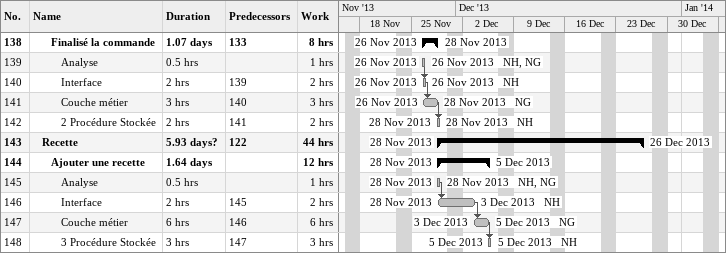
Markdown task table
| ID | Level | Task | Duration | Start | Finish | Predecessors | Resources | Work (h) |
|---|---|---|---|---|---|---|---|---|
| 138 | 3 | **Finalisé la commande** | 1.07d | 2013-11-26 | 2013-11-28 | 133 |  | 8 |
| 139 | 4 | Analyse | 0.5h | 2013-11-26 | 2013-11-26 |  | NH, NG | 1 |
| 140 | 4 | Interface | 2h | 2013-11-26 | 2013-11-26 | 139 | NH | 2 |
| 141 | 4 | Couche métier | 3h | 2013-11-26 | 2013-11-28 | 140 | NG | 3 |
| 142 | 4 | 2 Procédure Stockée | 2h | 2013-11-28 | 2013-11-28 | 141 | NH | 2 |
| 143 | 2 | **Recette** | 5.93d? | 2013-11-28 | 2013-12-26 | 122 |  | 44 |
| 144 | 3 | **Ajouter une recette** | 1.64d | 2013-11-28 | 2013-12-05 |  |  | 12 |
| 145 | 4 | Analyse | 0.5h | 2013-11-28 | 2013-11-28 |  | NH, NG | 1 |
| 146 | 4 | Interface | 2h | 2013-11-28 | 2013-12-03 | 145 | NH | 2 |
| 147 | 4 | Couche métier | 6h | 2013-12-03 | 2013-12-05 | 146 | NG | 6 |
| 148 | 4 | 3 Procédure Stockée | 3h | 2013-12-05 | 2013-12-05 | 147 | NH | 3 |
